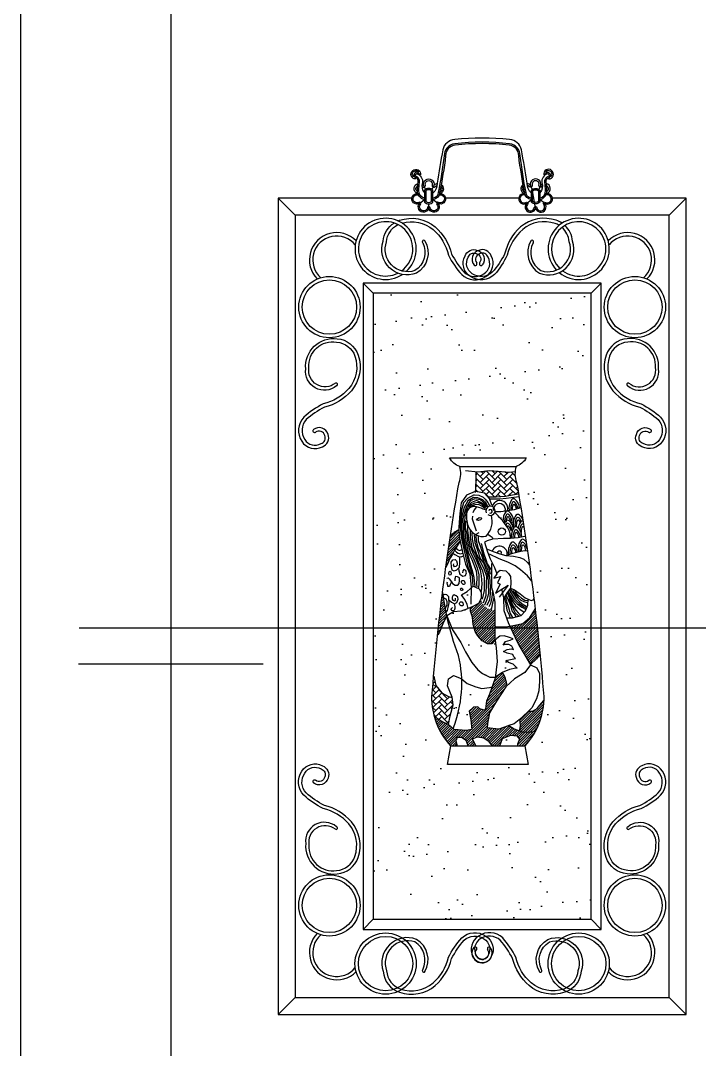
# Model space of a CAD drawing. Header units: inches. Extents: x 3 to 45, y 10.7 to 35.5.
# Drawn here: x 37.876 to 38.707, y 18.612 to 19.872 of the extents above; entities that cross this region are included whole.
import ezdxf

# ---------------------------------------------------------------- set-up
doc = ezdxf.new("R2010")
doc.units = ezdxf.units.IN
doc.header["$MEASUREMENT"] = 0
for name, color, linetype in [('02', 2, 'Continuous'), ('1', 1, 'Continuous'), ('4', 4, 'Continuous'), ('8', 8, 'Continuous')]:
    doc.layers.add(name, color=color, linetype=linetype)
pattern_1 = [(37.5, (3.74731, 18.64945), (-0.00200004, 0.061176655), [0, -0.04826, 0, -0.053975, 0, -0.05159375]), (7.5, (3.74731, 18.64945), (0.05619041, 0.08960314), [0, -0.026035, 0, -0.0434975, 0, -0.01666875]), (327.5, (3.70826, 18.64945), (0.09887405, 0.00017965), [0, -0.015875, 0, -0.05715, 0, -0.0746125]), (317.5, (3.70826, 18.64945), (0.09544456, 0.02786617), [0, -0.0079375, 0, -0.037465, 0, -0.0428625])]
pattern_2 = [(45, (36.8658773, 17.3183258), (-0.0015110841, 0.0015110841), [])]
pattern_3 = [(45, (32.142854, 17.369896), (6e-19, 0.007253204), [0.015386369, -0.00512879]), (135, (32.1464807, 17.3735224), (6e-19, 0.007253204), [0.015386369, -0.00512879])]

msp = doc.modelspace()

# ---------------------------------------------------------------- hatches: boundary and pattern name
at = {"layer": '8'}
h = msp.add_hatch(dxfattribs=at)
h.set_pattern_fill('AR-SAND', color=256, scale=0.00125, style=0)
h.set_pattern_definition(pattern_1)
h.paths.add_polyline_path([(38.5744, 19.5383), (38.3077, 19.5383), (38.3077, 18.8695), (38.5744, 18.8695)])
h.paths.add_polyline_path([(38.5164, 19.0444, -0.195415), (38.4934, 18.9842), (38.4975, 18.9613), (38.3985, 18.9613), (38.4026, 18.9842, -0.195415), (38.3796, 19.0444, -0.024122), (38.4128, 19.3067, 0.162657), (38.4136, 19.3261, -0.190022), (38.401, 19.3367), (38.4951, 19.3367, -0.190022), (38.4825, 19.3261, 0.162657), (38.4832, 19.3067, -0.024122)], flags=16)
h.paths.add_polyline_path([(38.4636, 19.2709, 0.00502), (38.4637, 19.2709), (38.4568, 19.2709, -0.060998), (38.4564, 19.2696, -0.030016), (38.4665, 19.259, -0.162249), (38.4696, 19.2699, -0.242869), (38.4717, 19.2714, 0.016953), (38.4719, 19.2721)], flags=0)
h.paths.add_polyline_path([(38.5002, 19.0832), (38.5001, 19.0834), (38.5, 19.0833)], flags=0)
h.paths.add_polyline_path([(38.4704, 19.2595, -0.000536), (38.4704, 19.2595, 0.001931), (38.4703, 19.2594, -0.010226)], flags=0)
h.paths.add_polyline_path([(38.4861, 19.2671, -0.011415), (38.4866, 19.2666, 0.06202)], flags=0)
h.paths.add_polyline_path([(38.4811, 19.2521, -0.003374), (38.481, 19.2524, 0.014704), (38.4804, 19.2516, -0.076229)], flags=0)
h.paths.add_polyline_path([(38.4851, 19.2387), (38.4861, 19.2389, 0.199798), (38.4839, 19.2448), (38.4839, 19.2448), (38.4839, 19.2448), (38.4839, 19.2448, -0.199797), (38.4861, 19.2389), (38.488, 19.2393, 0.184572), (38.4839, 19.2481, 0.529895), (38.4806, 19.2474, 0.100451), (38.4787, 19.2381)], flags=0)
h.paths.add_polyline_path([(38.4973, 19.1637), (38.4968, 19.1563), (38.4942, 19.1493), (38.4884, 19.1435), (38.4883, 19.1437), (38.4783, 19.1406), (38.4755, 19.1406), (38.4743, 19.1443), (38.4713, 19.1502), (38.4701, 19.1581), (38.4682, 19.1659), (38.4694, 19.168), (38.4694, 19.1679), (38.4717, 19.1717), (38.4717, 19.1717), (38.4759, 19.1771), (38.4805, 19.1752), (38.4874, 19.1701), (38.4938, 19.1653)], flags=0)
h.paths.add_polyline_path([(38.4921, 19.2366, -0.011415), (38.4926, 19.2362, 0.06202)], flags=0)
h.paths.add_polyline_path([(38.4898, 19.2289, 0.113169), (38.489, 19.2224), (38.4932, 19.2233), (38.4944, 19.2232, 0.210792), (38.4921, 19.2294, 0.555991)], flags=0)
h.paths.add_polyline_path([(38.4702, 19.2172), (38.4625, 19.2193), (38.4545, 19.222), (38.4532, 19.2225, -0.911807), (38.4716, 19.2171)], flags=0)
h.paths.add_polyline_path([(38.4888, 19.232), (38.4888, 19.232)], flags=0)
h.paths.add_polyline_path([(38.4801, 19.2332, -0.011415), (38.4807, 19.2327, 0.06202)], flags=0)
h.paths.add_polyline_path([(38.4591, 19.1154), (38.4627, 19.1185), (38.468, 19.1189), (38.4746, 19.1167), (38.479, 19.1149), (38.4755, 19.1136), (38.4697, 19.1118), (38.4667, 19.1074), (38.4689, 19.1083), (38.4737, 19.1079), (38.4773, 19.1061), (38.4795, 19.1021), (38.4764, 19.103), (38.4715, 19.1021), (38.4671, 19.0995), (38.4715, 19.0973), (38.4786, 19.096), (38.4799, 19.0929), (38.4817, 19.0911), (38.4759, 19.0898), (38.4702, 19.0884), (38.4733, 19.0862), (38.479, 19.084), (38.4821, 19.0809), (38.4839, 19.0792), (38.4817, 19.0796), (38.4751, 19.0778), (38.4658, 19.0743), (38.4572, 19.0686), (38.457, 19.0669), (38.4502, 19.0471), (38.4464, 19.0387), (38.4452, 19.0294), (38.4439, 19.0275), (38.4383, 19.0294), (38.4359, 19.0319), (38.4303, 19.0312), (38.4253, 19.0263), (38.4272, 19.0157), (38.4284, 19.004), (38.4216, 19.0027), (38.4067, 19.004), (38.3999, 19.0102), (38.4017, 19.0207), (38.4054, 19.0343), (38.4042, 19.0436), (38.3986, 19.0573), (38.3999, 19.066), (38.4061, 19.0703), (38.416, 19.0664, 0.047655), (38.4122, 19.0946, -0.045996), (38.3983, 19.1416), (38.3968, 19.1454), (38.3946, 19.1582), (38.3929, 19.169), (38.3967, 19.1701), (38.3997, 19.1669), (38.3999, 19.1635), (38.4033, 19.1601), (38.4072, 19.158), (38.4099, 19.1597), (38.4115, 19.1637), (38.4113, 19.166), (38.4094, 19.1679), (38.4069, 19.1689), (38.4052, 19.1677), (38.4045, 19.1662), (38.4045, 19.1628), (38.4053, 19.1625), (38.4045, 19.1638), (38.4045, 19.1673), (38.4069, 19.1689), (38.4094, 19.1679), (38.4113, 19.166), (38.4115, 19.1637), (38.4099, 19.1597), (38.4069, 19.1578), (38.4075, 19.1548), (38.4074, 19.1521), (38.4067, 19.1498), (38.4043, 19.1495), (38.4026, 19.1514), (38.4031, 19.1519), (38.4031, 19.1509), (38.4043, 19.1495), (38.4067, 19.1498), (38.4074, 19.1521), (38.4075, 19.1548), (38.4068, 19.1582), (38.4033, 19.1601), (38.3999, 19.1635), (38.3999, 19.1635), (38.4004, 19.1597), (38.3997, 19.1565), (38.3992, 19.1538), (38.3987, 19.1514), (38.3981, 19.1497), (38.3964, 19.1479), (38.3968, 19.1454), (38.3976, 19.1433), (38.406, 19.1483), (38.4154, 19.1491), (38.4232, 19.1517), (38.424, 19.1521), (38.4228, 19.157), (38.4199, 19.1632), (38.4175, 19.1665), (38.4158, 19.1689), (38.4228, 19.173), (38.4274, 19.1771), (38.4274, 19.1779), (38.4259, 19.1946), (38.4207, 19.2065), (38.4181, 19.2165), (38.4155, 19.2156), (38.4121, 19.216), (38.4075, 19.2182), (38.4052, 19.2201, -0.021421), (38.4141, 19.2346), (38.4128, 19.2403), (38.4125, 19.2519), (38.4136, 19.2686), (38.4155, 19.2816), (38.4218, 19.2909), (38.4326, 19.2954), (38.4326, 19.2954), (38.4445, 19.2935), (38.4501, 19.2867), (38.4501, 19.2867), (38.4501, 19.2868), (38.4445, 19.2935), (38.4326, 19.2954), (38.4218, 19.2909), (38.4155, 19.2816), (38.4136, 19.2686), (38.4125, 19.2519), (38.4128, 19.2403), (38.4169, 19.221), (38.4207, 19.2065), (38.4259, 19.1946), (38.4274, 19.1771), (38.4298, 19.1793), (38.4298, 19.1798), (38.4372, 19.1763), (38.4397, 19.1718), (38.4397, 19.1648), (38.4364, 19.1583), (38.4298, 19.1546), (38.4269, 19.1533), (38.4269, 19.1489), (38.4291, 19.1414), (38.43, 19.1326), (38.4326, 19.1242), (38.4357, 19.1189), (38.441, 19.1127), (38.4476, 19.1088), (38.4529, 19.1088), (38.4552, 19.1118)], flags=0)
h.paths.add_polyline_path([(38.4896, 19.2513, -0.555992), (38.492, 19.2518), (38.492, 19.2518, 0.55599), (38.4896, 19.2513)], flags=0)
h.paths.add_polyline_path([(38.4878, 19.2575, 0.089682), (38.4861, 19.2599), (38.4861, 19.2599), (38.4861, 19.2599), (38.4861, 19.2599), (38.4861, 19.2599, -0.089682), (38.4878, 19.2575, -0.00591), (38.488, 19.2578, -0.079281), (38.4885, 19.2585, 0.018119)], flags=0)
h.paths.add_polyline_path([(38.4607, 19.2464, -1), (38.4695, 19.2464, -1)], flags=0)
h.paths.add_polyline_path([(38.481, 19.2861, -0.011415), (38.4815, 19.2857, 0.06202)], flags=0)
h.paths.add_polyline_path([(38.481, 19.279), (38.481, 19.279, 0.000002)], flags=0)
edge = h.paths.add_edge_path(flags=0)
edge.add_ellipse((38.4179, 19.1841), major_axis=(-0.00145, 0.00223), ratio=0.729111, start_angle=0, end_angle=360)
edge = h.paths.add_edge_path(flags=0)
edge.add_ellipse((38.416, 19.1756), major_axis=(-0.00105, 0.00144), ratio=0.723923, start_angle=0, end_angle=360)
edge = h.paths.add_edge_path(flags=0)
edge.add_ellipse((38.4157, 19.1579), major_axis=(-0.00131, 0.00236), ratio=0.783089, start_angle=0, end_angle=360)
h.paths.add_polyline_path([(38.3994, 19.1792), (38.399, 19.1802), (38.399, 19.1792)], flags=0)
h.paths.add_polyline_path([(38.4406, 19.2626), (38.439, 19.2608), (38.4361, 19.26), (38.434, 19.2602), (38.4352, 19.2622), (38.4373, 19.2636), (38.4397, 19.2633)], flags=0)
edge = h.paths.add_edge_path(flags=0)
edge.add_ellipse((38.4016, 19.1953), major_axis=(-0.00013, 0.00249), ratio=0.599317, start_angle=0, end_angle=360)
h.paths.add_polyline_path([(38.4836, 18.9961), (38.4867, 18.9923), (38.4845, 18.9859), (38.4843, 18.9842), (38.4103, 18.9842), (38.4089, 18.9901), (38.4105, 18.9942), (38.4159, 18.9942), (38.4213, 18.9907), (38.424, 18.9842), (38.4332, 18.9842), (38.4292, 18.9926), (38.4353, 18.9951), (38.4432, 18.9939), (38.4483, 18.9901), (38.4512, 18.9866), (38.4552, 18.9842), (38.4625, 18.9842), (38.4658, 18.9929), (38.4763, 18.997)], flags=0)
h = msp.add_hatch(dxfattribs=at)
h.set_pattern_fill('AR-HBONE', color=256, scale=0.001282, style=0)
h.set_pattern_definition(pattern_3)
h.paths.add_polyline_path([(38.4504, 19.3214), (38.4358, 19.3195), (38.4332, 19.3198), (38.4332, 19.3103), (38.4329, 19.2998), (38.4326, 19.2954), (38.4445, 19.2935), (38.4483, 19.289), (38.4581, 19.289), (38.4695, 19.2896), (38.4781, 19.2915), (38.4857, 19.2925, 0.001314), (38.4832, 19.3067, -0.110574), (38.4813, 19.32), (38.4746, 19.3192)])
h = msp.add_hatch(dxfattribs=at)
h.set_pattern_fill('ANSI31', color=256, scale=0.017096, style=0)
h.set_pattern_definition(pattern_2)
h.paths.add_polyline_path([(38.3965, 19.2023, -0.046458), (38.4141, 19.2346), (38.4128, 19.2403), (38.4126, 19.2484, 0.150757), (38.402, 19.2405, 0.003515)])
h = msp.add_hatch(dxfattribs=at)
h.set_pattern_fill('ANSI31', color=256, scale=0.017096, style=0)
h.set_pattern_definition(pattern_2)
h.paths.add_polyline_path([(38.3866, 19.1199), (38.3887, 19.1233), (38.3936, 19.1356), (38.3977, 19.1433), (38.3968, 19.1454), (38.3946, 19.1582), (38.3925, 19.1716, 0.00474)])
h = msp.add_hatch(dxfattribs=at)
h.set_pattern_fill('ANSI31', color=256, scale=0.017096, style=0)
h.set_pattern_definition(pattern_2)
h.paths.add_polyline_path([(38.4564, 19.1426), (38.4564, 19.1502, -0.387669), (38.4397, 19.1648), (38.4364, 19.1583), (38.4298, 19.1546), (38.4269, 19.1533), (38.4269, 19.1489), (38.4291, 19.1414), (38.43, 19.1326), (38.4326, 19.1242), (38.4357, 19.1189), (38.441, 19.1127), (38.4476, 19.1088), (38.4529, 19.1088), (38.4552, 19.1118), (38.4568, 19.1133), (38.4564, 19.1159), (38.4564, 19.124)])
h = msp.add_hatch(dxfattribs=at)
h.set_pattern_fill('ANSI31', color=256, scale=0.017096, style=0)
h.set_pattern_definition(pattern_2)
h.paths.add_polyline_path([(38.5059, 19.152), (38.5046, 19.1493), (38.4994, 19.1412), (38.491, 19.1337), (38.4789, 19.1314), (38.4749, 19.1307), (38.4815, 19.1168), (38.486, 19.1074), (38.4934, 19.0949), (38.5001, 19.0834), (38.5075, 19.0907), (38.5119, 19.0967, 0.005076)])
h.paths.add_polyline_path([(38.5164, 19.0395), (38.5117, 19.0338), (38.5083, 19.0296), (38.5029, 19.0263), (38.4978, 19.0266), (38.4969, 19.0257), (38.4872, 19.0165, -0.119476), (38.4868, 19.0025), (38.4902, 19.0013), (38.4969, 19.0008), (38.5013, 19.0013), (38.5051, 19.0018), (38.5065, 19.0026, 0.112784)])
h = msp.add_hatch(dxfattribs=at)
h.set_pattern_fill('AR-HBONE', color=256, scale=0.001282, style=0)
h.set_pattern_definition(pattern_3)
h.paths.add_polyline_path([(38.4054, 19.0343), (38.4043, 19.0432), (38.3998, 19.0445), (38.3915, 19.0491), (38.3845, 19.058), (38.3817, 19.0692, 0.002267), (38.3796, 19.0444, 0.069609), (38.3824, 19.0208, 0.090056), (38.3999, 19.0102), (38.4017, 19.0207)])
h = msp.add_hatch(dxfattribs=at)
h.set_pattern_fill('ANSI31', color=256, scale=0.017096, style=0)
h.set_pattern_definition(pattern_2)
h.paths.add_polyline_path([(38.4701, 19.0563), (38.4718, 19.0579, 0.086911), (38.4659, 19.0743), (38.4658, 19.0743), (38.4572, 19.0686), (38.457, 19.0669), (38.4502, 19.0471), (38.4464, 19.0387), (38.4452, 19.0294), (38.4441, 19.0278), (38.4463, 19.022), (38.4491, 19.0192), (38.45, 19.0243), (38.4586, 19.0386)])
h = msp.add_hatch(dxfattribs=at)
h.set_pattern_fill('ANSI31', color=256, scale=0.017096, style=0)
h.set_pattern_definition(pattern_2)
h.paths.add_polyline_path([(38.4613, 19.0046), (38.4471, 19.0061), (38.4476, 19.0114), (38.4491, 19.0192), (38.4463, 19.022), (38.4441, 19.0278), (38.4439, 19.0275), (38.4383, 19.0294), (38.4359, 19.0319), (38.4303, 19.0312), (38.4253, 19.0263), (38.4272, 19.0157), (38.4284, 19.004), (38.4216, 19.0027), (38.4067, 19.004), (38.3999, 19.0102, -0.090056), (38.3824, 19.0208, 0.124118), (38.4026, 18.9842), (38.4103, 18.9842), (38.4089, 18.9901), (38.4105, 18.9942), (38.4159, 18.9942), (38.4213, 18.9907), (38.424, 18.9842), (38.4332, 18.9842), (38.4292, 18.9926), (38.4353, 18.9951), (38.4432, 18.9939), (38.4483, 18.9901), (38.4512, 18.9866), (38.4552, 18.9842), (38.4625, 18.9842), (38.4658, 18.9929), (38.4763, 18.997), (38.4836, 18.9961), (38.4867, 18.9923), (38.4845, 18.9859), (38.4843, 18.9842), (38.4934, 18.9842, 0.066304), (38.5065, 19.0026), (38.5051, 19.0018), (38.5013, 19.0013), (38.4969, 19.0008), (38.4902, 19.0013), (38.4802, 19.0047), (38.474, 19.009)])
h = msp.add_hatch(dxfattribs=at)
h.set_pattern_fill('AR-SAND', color=256, scale=0.00125, style=0)
h.set_pattern_definition(pattern_1)
h.paths.add_polyline_path([(38.3077, 18.8695), (38.3077, 18.7716), (38.5744, 18.7716), (38.5744, 18.8695)])

# ---------------------------------------------------------------- linework, layer by layer
at = {"layer": '02'}
for p, q in [((38.3693, 19.6702), (38.3716, 19.6655)), ((38.3819, 19.6702), (38.3796, 19.6655)), ((38.5002, 19.6702), (38.5025, 19.6655)), ((38.5128, 19.6702), (38.5105, 19.6655)), ((38.3615, 19.6604), (38.3623, 19.6602)), ((38.3897, 19.6604), (38.3888, 19.6602)), ((38.4924, 19.6604), (38.4933, 19.6602)), ((38.5065, 19.6427), (38.5029, 19.6638)), ((38.5206, 19.6604), (38.5198, 19.6602)), ((38.1911, 19.6549), (38.2119, 19.6341)), ((38.3643, 19.6482), (38.3704, 19.653)), ((38.3756, 19.6427), (38.3756, 19.6477)), ((38.3869, 19.6482), (38.3808, 19.653)), ((38.4952, 19.6482), (38.5013, 19.653)), ((38.5178, 19.6482), (38.5117, 19.653)), ((38.6911, 19.6549), (38.6702, 19.6341)), ((38.3077, 19.5383), (38.2952, 19.5508)), ((38.5744, 19.5383), (38.5869, 19.5508)), ((38.4136, 19.3261), (38.4825, 19.3261)), ((37.9473, 19.1284), (42.6996, 19.1284)), ((38.4026, 18.9842), (38.4934, 18.9842)), ((38.3077, 18.7716), (38.2952, 18.7591)), ((38.5744, 18.7716), (38.5869, 18.7591)), ((38.1911, 18.6549), (38.2119, 18.6758)), ((38.6911, 18.6549), (38.6702, 18.6758))]:
    msp.add_line(p, q, dxfattribs=at)
for points in [[(38.5013, 19.661, -0.233591), (38.4963, 19.6729, -0.001336), (38.4893, 19.714, 0.339583), (38.4747, 19.7264, 0.054643), (38.4074, 19.7264, 0.339583), (38.3928, 19.714, 0.000521), (38.3858, 19.6729, -0.233591), (38.3808, 19.661)], [(38.5013, 19.6547, -0.381028), (38.4948, 19.6616, -0.016815), (38.4875, 19.7067, 0.39491), (38.4745, 19.7212, 0.062406), (38.4076, 19.7212, 0.39491), (38.3946, 19.7067, -0.016824), (38.3873, 19.6616, -0.381028), (38.3808, 19.6547)], [(38.5012, 19.653, -0.37587), (38.4932, 19.6614, -0.016814), (38.4858, 19.7066, 0.39852), (38.4743, 19.7195, 0.062468), (38.4078, 19.7195, 0.39852), (38.3963, 19.7066, -0.016823), (38.389, 19.6614, -0.37587), (38.3809, 19.653)], [(38.3568, 19.681, -1.108116), (38.3633, 19.6865, 0.467537), (38.3568, 19.681, 0.467537)], [(38.3704, 19.6547, -0.34465), (38.3633, 19.6641, -0.02753), (38.3645, 19.6741, 0.399983), (38.3588, 19.682)], [(38.3603, 19.6844, -0.24417), (38.3664, 19.6804, -0.219832), (38.368, 19.6737, 0.281597), (38.3704, 19.6612)], [(38.5218, 19.6844, 0.24417), (38.5158, 19.6804, 0.219832), (38.5141, 19.6737, -0.281597), (38.5117, 19.6612)], [(38.5117, 19.6547, 0.34465), (38.5188, 19.6641, 0.02753), (38.5177, 19.6741, -0.399983), (38.5233, 19.682)], [(38.5253, 19.681, 1.108116), (38.5188, 19.6865, -0.467537), (38.5253, 19.681, -0.467537)], [(38.3909, 19.6716, -0.576205), (38.3897, 19.6604, -1.288737), (38.3869, 19.6482, -1.288737), (38.3756, 19.6427, -1.288737), (38.3643, 19.6482, -1.288737), (38.3615, 19.6604, -0.708386), (38.3625, 19.6726)], [(38.3704, 19.653, -0.3565), (38.3617, 19.6641, -0.027539), (38.3628, 19.6744, 0.39865), (38.3585, 19.6804, 0.397247)], [(38.3617, 19.6628, -0.565238), (38.3622, 19.6701)], [(38.3672, 19.6693, -0.030918), (38.3676, 19.6689, 0.819454), (38.3715, 19.6708, -1.288737), (38.3798, 19.6708, 0.819454), (38.3836, 19.6689, -0.154812), (38.3858, 19.6704, -0.089485)], [(38.3675, 19.6719, -0.096334), (38.3693, 19.6702, -1.288737), (38.3819, 19.6702, -0.174755), (38.3856, 19.6726, -0.174755)], [(38.3905, 19.6697, -0.519103), (38.3891, 19.6619)], [(38.4912, 19.6716, 0.576008), (38.4924, 19.6604, 1.288737), (38.4952, 19.6482, 1.288737), (38.5065, 19.6427, 1.288737), (38.5178, 19.6482, 1.288737), (38.5206, 19.6604, 0.708386), (38.5196, 19.6726)], [(38.4916, 19.6697, 0.518421), (38.4931, 19.6619, 0.518421)], [(38.5149, 19.6693, 0.030918), (38.5145, 19.6689, -0.819454), (38.5106, 19.6708, 1.288737), (38.5024, 19.6708, -0.819454), (38.4985, 19.6689, 0.15499), (38.4964, 19.6704, 0.089485)], [(38.5146, 19.6719, 0.096334), (38.5128, 19.6702, 1.288737), (38.5002, 19.6702, 0.174755), (38.4965, 19.6726, 0.174755)], [(38.5117, 19.653, 0.3565), (38.5204, 19.6641, 0.027539), (38.5193, 19.6744, -0.39865), (38.5236, 19.6804, -0.397247)], [(38.5204, 19.6628, 0.565238), (38.5199, 19.6701)], [(38.3886, 19.6592, 0.200299), (38.3898, 19.6588, -1.288737), (38.3877, 19.6496, 0.819454), (38.3857, 19.6471, -1.288737), (38.3772, 19.6431, 0.819454), (38.374, 19.6431, -1.288737), (38.3656, 19.6471, 0.819454), (38.3636, 19.6496, -1.288737), (38.3615, 19.6588, 0.185035), (38.3626, 19.6592)], [(38.4935, 19.6592, -0.199006), (38.4924, 19.6588, 1.288737), (38.4944, 19.6496, -0.819454), (38.4965, 19.6471, 1.288737), (38.5049, 19.6431, -0.819454), (38.5081, 19.6431, 1.288737), (38.5165, 19.6471, -0.819454), (38.5186, 19.6496, 1.288737), (38.5206, 19.6588, -0.185035), (38.5195, 19.6592)], [(38.371, 19.6023, -0.412174), (38.3605, 19.5629, -0.639695), (38.3198, 19.602, -0.230084), (38.3331, 19.6243)], [(38.3682, 19.6001, -0.399917), (38.3585, 19.5661, -0.630507), (38.324, 19.6014, -0.264041), (38.3379, 19.6223)], [(38.3379, 19.6269, -0.017877), (38.3399, 19.6276, -0.264932), (38.3836, 19.6195, -0.152943), (38.4037, 19.5863, 0.061764), (38.4189, 19.564, 0.345466), (38.4433, 19.5622, 0.407368), (38.4483, 19.5823, 0.452963), (38.4385, 19.5869, 0.537949), (38.4344, 19.5754)], [(38.3429, 19.6242, -0.253357), (38.3809, 19.6163, -0.15478), (38.3998, 19.5849, 0.063355), (38.416, 19.5611, 0.347258), (38.4455, 19.5587, 0.398728), (38.4522, 19.584, 0.429658), (38.4371, 19.5908, 0.527683), (38.4311, 19.5729)], [(38.5353, 19.6214, 0.053859), (38.5303, 19.6237, 0.264784), (38.4907, 19.6163, 0.15478), (38.4718, 19.5849, -0.064222), (38.4563, 19.5611, -0.347258), (38.4268, 19.5587, -0.398728), (38.4201, 19.584, -0.429658), (38.4352, 19.5908, -0.527683), (38.4412, 19.5729)], [(38.5389, 19.6241, 0.068327), (38.5317, 19.6276, 0.264932), (38.488, 19.6195, 0.154375), (38.4686, 19.5863, -0.061764), (38.4534, 19.564, -0.345466), (38.429, 19.5622, -0.407368), (38.424, 19.5823, -0.452963), (38.4338, 19.5869, -0.537949), (38.4379, 19.5754)], [(38.5006, 19.6023, 0.412174), (38.5111, 19.5629, 0.639695), (38.5518, 19.602, 0.187242), (38.5424, 19.6213)], [(38.5034, 19.6001, 0.399917), (38.5131, 19.5661, 0.630507), (38.5476, 19.6014, 0.200183), (38.5388, 19.6189)], [(38.2627, 19.4249, -0.686321), (38.225, 19.4457, -0.477377), (38.2635, 19.4826, -0.299143), (38.2891, 19.4626, -0.264932), (38.2809, 19.4188, -0.152943), (38.2478, 19.3987, 0.061764), (38.2255, 19.3835, 0.345466), (38.2237, 19.3592, 0.407368), (38.2437, 19.3541, 0.452963), (38.2483, 19.364, 0.537949), (38.2369, 19.3681)], [(38.6194, 19.4249, 0.686321), (38.6571, 19.4457, 0.477377), (38.6187, 19.4826, 0.299143), (38.593, 19.4626, 0.264932), (38.6012, 19.4188, 0.152943), (38.6343, 19.3987, -0.061764), (38.6566, 19.3835, -0.345466), (38.6584, 19.3592, -0.407368), (38.6384, 19.3541, -0.452963), (38.6338, 19.364, -0.537949), (38.6452, 19.3681)], [(38.2613, 19.4281, -0.693059), (38.2289, 19.4474, -0.486216), (38.2628, 19.4785, -0.302574), (38.2852, 19.4612, -0.264784), (38.2778, 19.4216, -0.15478), (38.2463, 19.4027, 0.063355), (38.2226, 19.3865, 0.347258), (38.2202, 19.357, 0.398728), (38.2454, 19.3503, 0.429658), (38.2523, 19.3654, 0.527683), (38.2344, 19.3714)], [(38.6208, 19.4281, 0.693059), (38.6533, 19.4474, 0.486216), (38.6193, 19.4785, 0.302574), (38.597, 19.4612, 0.264784), (38.6044, 19.4216, 0.15478), (38.6358, 19.4027, -0.063355), (38.6596, 19.3865, -0.347258), (38.6619, 19.357, -0.398728), (38.6367, 19.3503, -0.429658), (38.6299, 19.3654, -0.527683), (38.6477, 19.3714)], [(38.4868, 19.2754, 0.199825), (38.4815, 19.2857, 0.419986), (38.4775, 19.2857, 0.19974), (38.474, 19.2724, 0.19974)], [(38.485, 19.2748, 0.160048), (38.481, 19.2823, 0.529895), (38.4777, 19.2816, 0.100658), (38.4759, 19.2722)], [(38.4832, 19.2742, 0.165663), (38.481, 19.279, 0.555991), (38.4786, 19.2785, 0.09749), (38.4778, 19.2729)], [(38.4451, 19.2729, 0.035399), (38.4341, 19.2768, 0.469919), (38.4218, 19.2681, 0.130738), (38.4248, 19.2512, 0.344858), (38.4459, 19.2407, 0.266302), (38.4523, 19.2664, 0.266302)], [(38.4794, 19.2603, 0.199825), (38.4741, 19.2706, 0.419986), (38.4701, 19.2707, 0.174803), (38.4665, 19.259, 0.174803)], [(38.4776, 19.2554, 0.2409), (38.4736, 19.2672, 0.529895), (38.4703, 19.2665, 0.100658), (38.4685, 19.2572)], [(38.4909, 19.2607, 0.122107), (38.4866, 19.2666, 0.419986), (38.4827, 19.2667, 0.238832), (38.4797, 19.2507)], [(38.4794, 19.2502, 0.179867), (38.4743, 19.2594, 0.419986), (38.4703, 19.2594, 0.047945), (38.4685, 19.2565)], [(38.4779, 19.2471, 0.185419), (38.4738, 19.256, 0.529895), (38.4705, 19.2553, 0.010078), (38.4701, 19.2544, 0.010078)], [(38.4759, 19.2578, 0.204574), (38.4736, 19.2639, 0.555991), (38.4712, 19.2634, 0.09749), (38.4704, 19.2578)], [(38.476, 19.2478, 0.165663), (38.4738, 19.2527, 0.484317), (38.4716, 19.2524, 0.484317)], [(38.4891, 19.259, 0.095552), (38.4861, 19.2632, 0.529895), (38.4828, 19.2625, 0.112193), (38.4811, 19.2521)], [(38.4878, 19.2575, 0.089682), (38.4861, 19.2599, 0.555991), (38.4838, 19.2594, 0.123639), (38.483, 19.2523)], [(38.4911, 19.2593, 0.260793), (38.4885, 19.2585, 0.118134), (38.4851, 19.2508, 0.118134)], [(38.4918, 19.2553, 0.483364), (38.4887, 19.2544, 0.063906), (38.4871, 19.2485, 0.063906)], [(38.4897, 19.2397, 0.226752), (38.4844, 19.2515, 0.419986), (38.4804, 19.2516, 0.19974), (38.4769, 19.2382, 0.19974)], [(38.488, 19.2393, 0.184572), (38.4839, 19.2481, 0.529895), (38.4806, 19.2474, 0.100658), (38.4787, 19.2381)], [(38.4861, 19.2389, 0.199798), (38.4839, 19.2448, 0.555991), (38.4815, 19.2443, 0.105229), (38.4806, 19.2383)], [(38.4924, 19.2513, 0.017322), (38.492, 19.2518, 0.555991), (38.4896, 19.2513, 0.10506), (38.4888, 19.2452, 0.10506)], [(38.486, 19.2217, 0.211841), (38.4807, 19.2327, 0.419986), (38.4767, 19.2328, 0.216843), (38.4734, 19.2182, 0.19974)], [(38.4842, 19.2213, 0.169871), (38.4802, 19.2293, 0.529895), (38.4768, 19.2286, 0.106159), (38.475, 19.2188)], [(38.4951, 19.2335, 0.059445), (38.4926, 19.2362, 0.419986), (38.4887, 19.2362, 0.145974), (38.485, 19.2266)], [(38.4961, 19.2252, 0.160048), (38.4921, 19.2327, 0.529895), (38.4888, 19.232, 0.108164), (38.487, 19.222)], [(38.4944, 19.2232, 0.210792), (38.4921, 19.2294, 0.555991), (38.4898, 19.2289, 0.113169), (38.489, 19.2224)], [(38.4824, 19.2208, 0.177222), (38.4802, 19.226, 0.555991), (38.4778, 19.2255, 0.107402), (38.4769, 19.2193)], [(38.4054, 19.0051, 0.153089), (38.4122, 19.0946, -0.045996), (38.3983, 19.1416)], [(38.2613, 18.8818, 0.693059), (38.2289, 18.8624, 0.486216), (38.2628, 18.8314, 0.302574), (38.2852, 18.8486, 0.264784), (38.2778, 18.8883, 0.15478), (38.2463, 18.9072, -0.063355), (38.2226, 18.9234, -0.347258), (38.2202, 18.9529, -0.398728), (38.2454, 18.9596, -0.429658), (38.2523, 18.9445, -0.527683), (38.2344, 18.9385)], [(38.2627, 18.885, 0.686321), (38.225, 18.8642, 0.477377), (38.2635, 18.8272, 0.299143), (38.2891, 18.8473, 0.264932), (38.2809, 18.891, 0.152943), (38.2478, 18.9111, -0.061764), (38.2255, 18.9263, -0.345466), (38.2237, 18.9507, -0.407368), (38.2437, 18.9557, -0.452963), (38.2483, 18.9459, -0.537949), (38.2369, 18.9418)], [(38.6194, 18.885, -0.686321), (38.6571, 18.8642, -0.477377), (38.6187, 18.8272, -0.299143), (38.593, 18.8473, -0.264932), (38.6012, 18.891, -0.152943), (38.6343, 18.9111, 0.061764), (38.6566, 18.9263, 0.345466), (38.6584, 18.9507, 0.407368), (38.6384, 18.9557, 0.452963), (38.6338, 18.9459, 0.537949), (38.6452, 18.9418)], [(38.6208, 18.8818, -0.693059), (38.6533, 18.8624, -0.486216), (38.6193, 18.8314, -0.302574), (38.597, 18.8486, -0.264784), (38.6044, 18.8883, -0.15478), (38.6358, 18.9072, 0.063355), (38.6596, 18.9234, 0.347258), (38.6619, 18.9529, 0.398728), (38.6367, 18.9596, 0.429658), (38.6299, 18.9445, 0.527683), (38.6477, 18.9385)], [(38.371, 18.7076, 0.412174), (38.3605, 18.747, 0.639695), (38.3198, 18.7079, 0.299143), (38.3399, 18.6822, 0.264932), (38.3836, 18.6904, 0.152943), (38.4037, 18.7235, -0.061764), (38.4189, 18.7459, -0.345466), (38.4433, 18.7476, -0.407368), (38.4483, 18.7276, -0.452963), (38.4385, 18.723, -0.537949), (38.4344, 18.7344)], [(38.3682, 18.7098, 0.399917), (38.3585, 18.7438, 0.630507), (38.324, 18.7085, 0.302574), (38.3413, 18.6862, 0.264784), (38.3809, 18.6936, 0.15478), (38.3998, 18.725, -0.063355), (38.416, 18.7488, -0.347258), (38.4455, 18.7511, -0.398728), (38.4522, 18.7259, -0.429658), (38.4371, 18.7191, -0.527683), (38.4311, 18.7369, -0.527683)], [(38.5139, 18.7098, -0.399917), (38.5236, 18.7438, -0.630507), (38.5582, 18.7085, -0.302574), (38.5409, 18.6862, -0.264784), (38.5012, 18.6936, -0.15478), (38.4823, 18.725, 0.063355), (38.4662, 18.7488, 0.347258), (38.4366, 18.7511, 0.398728), (38.4299, 18.7259, 0.429658), (38.445, 18.7191, 0.527683), (38.451, 18.7369)], [(38.5111, 18.7076, -0.412174), (38.5216, 18.747, -0.639695), (38.5623, 18.7079, -0.299143), (38.5422, 18.6822, -0.264932), (38.4985, 18.6904, -0.152943), (38.4784, 18.7235, 0.061764), (38.4632, 18.7459, 0.345466), (38.4388, 18.7476, 0.407368), (38.4338, 18.7276, 0.452963), (38.4437, 18.723, 0.537949), (38.4477, 18.7344)]]:
    msp.add_lwpolyline(points, format="xyb", dxfattribs=at)
for points in [[(38.3597, 19.6782, -2.709011), (38.3656, 19.6831, 1.142987)], [(38.5225, 19.6782, 2.709011), (38.5165, 19.6831, -1.142987)], [(38.3808, 19.6499), (38.3808, 19.6645, 0.415303), (38.3704, 19.6645), (38.3704, 19.6499, 0.415303)], [(38.3792, 19.6506), (38.3792, 19.6638, 0.350667), (38.372, 19.6638), (38.372, 19.6506, 0.350667)], [(38.5013, 19.6499), (38.5013, 19.6645, -0.415303), (38.5117, 19.6645), (38.5117, 19.6499, -0.415303)], [(38.5029, 19.6506), (38.5029, 19.6638, -0.350667), (38.5101, 19.6638), (38.5101, 19.6506, -0.350667)], [(38.4951, 19.3367, -0.190022), (38.4825, 19.3261, 0.162657), (38.4832, 19.3067, -0.024122), (38.5164, 19.0444, -0.195415), (38.4934, 18.9842), (38.4975, 18.9613), (38.3985, 18.9613), (38.4026, 18.9842, -0.195415), (38.3796, 19.0444, -0.024122), (38.4128, 19.3067, 0.162657), (38.4136, 19.3261, -0.190022), (38.401, 19.3367)]]:
    msp.add_lwpolyline(points, format="xyb", close=True, dxfattribs=at)
for points in [[(38.2119, 18.6758), (38.6702, 18.6758), (38.6702, 19.6341), (38.2119, 19.6341)], [(38.2952, 18.7591), (38.5869, 18.7591), (38.5869, 19.5508), (38.2952, 19.5508)], [(38.3077, 18.7716), (38.5744, 18.7716), (38.5744, 19.5383), (38.3077, 19.5383)]]:
    msp.add_lwpolyline(points, close=True, dxfattribs=at)
for points in [[(38.4205, 19.3214), (38.4358, 19.3195), (38.4504, 19.3214), (38.4746, 19.3192), (38.4813, 19.32)], [(38.4332, 19.3198), (38.4332, 19.3103), (38.4329, 19.2998), (38.4326, 19.2944)], [(38.4531, 19.2786), (38.4501, 19.2868), (38.4445, 19.2935), (38.4326, 19.2954), (38.4218, 19.2909), (38.4155, 19.2816), (38.4136, 19.2686), (38.4125, 19.2519), (38.4128, 19.2403), (38.4169, 19.221), (38.4207, 19.2065), (38.4259, 19.1946), (38.4274, 19.1779), (38.427, 19.1574)], [(38.4314, 19.2916), (38.4232, 19.2871), (38.4183, 19.2814), (38.4158, 19.2728), (38.4146, 19.2633), (38.4142, 19.2526), (38.4154, 19.2395), (38.4183, 19.2268), (38.4212, 19.2141), (38.4236, 19.2034), (38.429, 19.1919), (38.4298, 19.1796)], [(38.4314, 19.2916), (38.437, 19.2909), (38.4424, 19.2885), (38.4447, 19.2859), (38.4482, 19.2822), (38.4504, 19.2774)], [(38.4483, 19.289), (38.4581, 19.289), (38.4695, 19.2896), (38.4781, 19.2915), (38.4857, 19.2925)], [(38.4482, 19.2771), (38.4455, 19.282), (38.4417, 19.2851), (38.4359, 19.2876), (38.4303, 19.2882), (38.4236, 19.284), (38.419, 19.2759), (38.4159, 19.2638), (38.4157, 19.2572), (38.4157, 19.2496), (38.4169, 19.2397), (38.4186, 19.2309), (38.421, 19.223), (38.423, 19.214), (38.4256, 19.2035), (38.4274, 19.1988), (38.4286, 19.1947)], [(38.4469, 19.2763), (38.4447, 19.2802), (38.4391, 19.2851), (38.4319, 19.2866), (38.4264, 19.2842), (38.4218, 19.2773), (38.4195, 19.2698), (38.4175, 19.2619), (38.4176, 19.2517), (38.4179, 19.2451), (38.4189, 19.2367), (38.4208, 19.2273), (38.4237, 19.2179), (38.4259, 19.208), (38.4285, 19.2001), (38.4307, 19.1907), (38.4312, 19.1856), (38.4319, 19.1791)], [(38.4458, 19.2761), (38.4432, 19.28), (38.4387, 19.2826), (38.4342, 19.2845), (38.4281, 19.2822), (38.4248, 19.2784), (38.4219, 19.2726), (38.4197, 19.2645), (38.419, 19.2532), (38.4203, 19.2423), (38.421, 19.2349), (38.4239, 19.221), (38.4284, 19.212), (38.4339, 19.1982), (38.4345, 19.1901), (38.4342, 19.1814), (38.4345, 19.1789)], [(38.4454, 19.2746), (38.442, 19.279), (38.4362, 19.2819), (38.4316, 19.281), (38.4272, 19.2793), (38.4246, 19.2764)], [(38.4442, 19.2745), (38.4408, 19.2775), (38.4366, 19.2794), (38.432, 19.2792), (38.4295, 19.2783), (38.4259, 19.2763), (38.4247, 19.2748)], [(38.4501, 19.2867), (38.4625, 19.2867), (38.4705, 19.2874), (38.4765, 19.2883), (38.4862, 19.2895)], [(38.4341, 19.2768), (38.4314, 19.2729), (38.4295, 19.2695)], [(38.4567, 19.2709), (38.464, 19.2709), (38.4807, 19.2733), (38.4884, 19.2759)], [(38.4209, 19.2597), (38.4202, 19.2513), (38.4222, 19.2428), (38.4235, 19.2318), (38.4264, 19.2215), (38.4312, 19.2115), (38.4348, 19.2021), (38.4368, 19.1933), (38.4368, 19.183), (38.4364, 19.1775)], [(38.423, 19.2555), (38.423, 19.2478), (38.4244, 19.2384), (38.4258, 19.2294), (38.4293, 19.221), (38.4339, 19.2119), (38.4388, 19.1997), (38.4398, 19.1924), (38.4405, 19.1823), (38.4398, 19.1732)], [(38.4291, 19.2652), (38.4289, 19.2621), (38.4339, 19.2473)], [(38.434, 19.2602), (38.4352, 19.2622), (38.4373, 19.2636), (38.4397, 19.2633), (38.4406, 19.2626)], [(38.4406, 19.2626), (38.439, 19.2608), (38.4361, 19.26), (38.434, 19.2602)], [(38.4262, 19.2482), (38.4262, 19.2391), (38.4283, 19.2262), (38.4328, 19.2185), (38.4367, 19.2091), (38.4416, 19.1983), (38.4436, 19.1896), (38.4436, 19.1742), (38.4409, 19.1638)], [(38.4426, 19.1592), (38.4458, 19.1686), (38.4465, 19.1829), (38.4468, 19.1913), (38.444, 19.1996), (38.4391, 19.2098), (38.4346, 19.2185), (38.4307, 19.2289), (38.4294, 19.237), (38.429, 19.2446)], [(38.4311, 19.2426), (38.4321, 19.2331), (38.4353, 19.2237), (38.4388, 19.2136), (38.4426, 19.2077), (38.4454, 19.2003), (38.4482, 19.1927), (38.4486, 19.1836), (38.4489, 19.17), (38.4465, 19.162), (38.444, 19.1564)], [(38.4332, 19.2415), (38.4339, 19.2349), (38.436, 19.2258), (38.4398, 19.2188), (38.4426, 19.2101), (38.4475, 19.2003), (38.45, 19.1909), (38.451, 19.1787), (38.451, 19.1703), (38.45, 19.1627), (38.4468, 19.156)], [(38.4339, 19.2432), (38.4372, 19.2454)], [(38.436, 19.2408), (38.436, 19.2356), (38.4391, 19.2279), (38.4412, 19.2206), (38.4433, 19.2136), (38.4458, 19.208), (38.4496, 19.2003), (38.451, 19.1941)], [(38.4935, 19.2405), (38.4851, 19.2387), (38.4759, 19.2378), (38.4671, 19.2378), (38.4539, 19.2369), (38.4473, 19.2352), (38.4438, 19.2334)], [(38.4482, 19.2432), (38.4508, 19.241), (38.4532, 19.2395), (38.4543, 19.237)], [(38.4398, 19.2319), (38.4433, 19.2193), (38.4455, 19.2121), (38.4473, 19.2067), (38.4518, 19.2)], [(38.4438, 19.2334), (38.4477, 19.2215), (38.451, 19.2132), (38.4561, 19.2024), (38.4589, 19.1945), (38.4552, 19.1894), (38.4636, 19.1913), (38.4599, 19.1838), (38.4631, 19.1819), (38.4575, 19.1708), (38.4729, 19.1806), (38.4617, 19.1661)], [(38.4133, 19.215), (38.4133, 19.2087), (38.4127, 19.2025), (38.4098, 19.1993), (38.4067, 19.1979), (38.4044, 19.1991), (38.4033, 19.2033), (38.403, 19.209), (38.4053, 19.2116), (38.4078, 19.2122), (38.4095, 19.2107), (38.4104, 19.2076), (38.4104, 19.2053), (38.409, 19.2036), (38.4073, 19.2033), (38.4058, 19.2053), (38.4064, 19.2068)], [(38.4053, 19.22), (38.4075, 19.2182), (38.4121, 19.216), (38.4155, 19.2156), (38.4181, 19.2165)], [(38.4075, 19.2234), (38.4095, 19.2211), (38.4118, 19.2199), (38.4143, 19.219), (38.4173, 19.22)], [(38.4089, 19.2266), (38.4103, 19.2246), (38.4116, 19.2241), (38.4133, 19.2233), (38.4147, 19.2236), (38.4162, 19.2243)], [(38.4476, 19.2249), (38.4545, 19.222), (38.4625, 19.2193), (38.4702, 19.2172), (38.4795, 19.2162), (38.4872, 19.2146), (38.4922, 19.2127), (38.4965, 19.2087), (38.4991, 19.2052)], [(38.5017, 19.1856), (38.4965, 19.1923), (38.4882, 19.1995), (38.4813, 19.2045), (38.4726, 19.209), (38.4619, 19.2132), (38.45, 19.2186)], [(38.4702, 19.2172), (38.4788, 19.2199), (38.4884, 19.2223), (38.4932, 19.2233), (38.4966, 19.223)], [(38.4526, 19.2071), (38.4526, 19.1779), (38.4545, 19.1711), (38.4564, 19.1599), (38.4564, 19.1159), (38.4582, 19.1041), (38.4595, 19.0874), (38.457, 19.0669), (38.4502, 19.0471), (38.4464, 19.0387), (38.4452, 19.0294), (38.4439, 19.0275), (38.4383, 19.0294), (38.4359, 19.0319), (38.4303, 19.0312), (38.4253, 19.0263), (38.4272, 19.0157), (38.4284, 19.004), (38.4216, 19.0027), (38.4067, 19.004), (38.3999, 19.0102), (38.4017, 19.0207), (38.4054, 19.0343), (38.4042, 19.0436), (38.3986, 19.0573), (38.3999, 19.066), (38.4061, 19.0703), (38.4154, 19.0666), (38.4228, 19.0604), (38.4334, 19.0561), (38.4408, 19.0542), (38.4501, 19.0554), (38.4533, 19.0563)], [(38.3978, 19.1894), (38.3995, 19.1899), (38.4007, 19.1887), (38.4033, 19.185), (38.4048, 19.1828), (38.4081, 19.1807), (38.4113, 19.1809), (38.4128, 19.1829), (38.4134, 19.1865), (38.4132, 19.1896), (38.411, 19.1911), (38.4086, 19.1915), (38.4075, 19.1887), (38.4075, 19.186)], [(38.412, 19.2017), (38.4124, 19.1984), (38.4138, 19.1944), (38.4175, 19.1916), (38.4206, 19.1925), (38.4218, 19.1958), (38.4212, 19.1988), (38.4187, 19.1999), (38.4173, 19.1984), (38.4169, 19.1958)], [(38.4593, 19.1962), (38.4633, 19.1992), (38.4658, 19.1986), (38.4701, 19.1983), (38.4732, 19.1952), (38.4756, 19.1912), (38.4762, 19.1839), (38.4759, 19.1771), (38.4716, 19.1716), (38.4692, 19.1676), (38.4676, 19.1648)], [(38.4033, 19.185), (38.4019, 19.1817), (38.4011, 19.1792), (38.399, 19.1792), (38.399, 19.1802), (38.3985, 19.1816), (38.3981, 19.1836), (38.3988, 19.185)], [(38.4158, 19.1689), (38.4228, 19.173), (38.4302, 19.1796), (38.4372, 19.1763), (38.4397, 19.1718), (38.4397, 19.1648), (38.4364, 19.1583), (38.4298, 19.1546), (38.424, 19.1521), (38.4228, 19.157), (38.4199, 19.1632), (38.4175, 19.1665), (38.4158, 19.1689)], [(38.3925, 19.1716), (38.3946, 19.1582), (38.3968, 19.1454), (38.4048, 19.126), (38.4149, 19.1105), (38.4207, 19.099), (38.4286, 19.0862), (38.4357, 19.077), (38.4415, 19.0725), (38.4503, 19.0681), (38.4565, 19.0681), (38.4658, 19.0743), (38.4751, 19.0778), (38.4817, 19.0796), (38.4839, 19.0792), (38.4821, 19.0809), (38.479, 19.084), (38.4733, 19.0862), (38.4702, 19.0884), (38.4759, 19.0898), (38.4817, 19.0911), (38.4799, 19.0929), (38.4786, 19.096), (38.4715, 19.0973), (38.4671, 19.0995), (38.4715, 19.1021), (38.4764, 19.103), (38.4795, 19.1021), (38.4773, 19.1061), (38.4737, 19.1079), (38.4689, 19.1083), (38.4667, 19.1074), (38.4697, 19.1118), (38.4755, 19.1136), (38.479, 19.1149), (38.4746, 19.1167), (38.468, 19.1189), (38.4627, 19.1185), (38.4591, 19.1154), (38.4552, 19.1118), (38.4529, 19.1088), (38.4476, 19.1088), (38.441, 19.1127), (38.4357, 19.1189), (38.4326, 19.1242), (38.43, 19.1326), (38.4291, 19.1414), (38.4269, 19.1489), (38.4269, 19.1533)], [(38.3932, 19.1691), (38.3958, 19.1698), (38.3975, 19.1693), (38.3997, 19.1669), (38.3999, 19.1635), (38.4004, 19.1597), (38.3997, 19.1565), (38.3992, 19.1538), (38.3987, 19.1514), (38.3981, 19.1497), (38.3968, 19.1483)], [(38.3934, 19.1657), (38.3966, 19.1642), (38.3976, 19.1609), (38.3976, 19.1567), (38.3964, 19.1539), (38.3958, 19.1526)], [(38.4004, 19.163), (38.4033, 19.1601), (38.4072, 19.158), (38.4099, 19.1597), (38.4115, 19.1637), (38.4113, 19.166), (38.4094, 19.1679), (38.4069, 19.1689), (38.4052, 19.1677), (38.4045, 19.1662), (38.4045, 19.1638), (38.4053, 19.1625), (38.4077, 19.1614), (38.4086, 19.1625), (38.4082, 19.165)], [(38.4536, 19.1745), (38.4528, 19.1656), (38.4511, 19.1585), (38.4492, 19.1542)], [(38.4554, 19.1655), (38.4539, 19.1589), (38.4525, 19.1525), (38.4511, 19.1508)], [(38.4649, 19.1761), (38.4673, 19.1654), (38.4678, 19.1496), (38.4729, 19.1349), (38.4815, 19.1168), (38.486, 19.1074), (38.4934, 19.0949), (38.5002, 19.0832), (38.4933, 19.0737), (38.4807, 19.066), (38.4701, 19.0563)], [(38.4682, 19.1659), (38.4701, 19.1581), (38.4713, 19.1502), (38.4743, 19.1443), (38.4755, 19.1405)], [(38.4694, 19.1679), (38.4713, 19.1595), (38.4732, 19.1533), (38.4753, 19.1462), (38.4781, 19.1412)], [(38.4702, 19.1693), (38.4741, 19.16), (38.4758, 19.1557), (38.4774, 19.1495), (38.4812, 19.1445), (38.4824, 19.1424)], [(38.4717, 19.1717), (38.4762, 19.1607), (38.4793, 19.1547), (38.4822, 19.1502), (38.4853, 19.1467), (38.4883, 19.1437)], [(38.4727, 19.1729), (38.4789, 19.163), (38.4841, 19.1578), (38.4895, 19.154), (38.4948, 19.151)], [(38.4729, 19.1704), (38.4774, 19.1619), (38.4819, 19.1559), (38.4872, 19.1514), (38.4926, 19.1477)], [(38.474, 19.1746), (38.481, 19.1635), (38.4862, 19.1583), (38.4917, 19.1545), (38.4954, 19.1524)], [(38.4753, 19.1763), (38.4798, 19.1699), (38.4831, 19.1647), (38.4867, 19.1607), (38.49, 19.1581), (38.495, 19.1552), (38.496, 19.1545)], [(38.4759, 19.1771), (38.4805, 19.1752), (38.4874, 19.1701), (38.4938, 19.1653), (38.5011, 19.1619), (38.5037, 19.1628), (38.5044, 19.1644)], [(38.4781, 19.1742), (38.485, 19.1657), (38.4884, 19.1626), (38.4919, 19.1607), (38.496, 19.1597)], [(38.4812, 19.1732), (38.4857, 19.168), (38.4893, 19.1649), (38.4933, 19.1626), (38.4964, 19.1619)], [(38.4069, 19.158), (38.4075, 19.1548), (38.4074, 19.1521), (38.4067, 19.1498), (38.4043, 19.1495), (38.4031, 19.1509), (38.4031, 19.1519), (38.4046, 19.1534)], [(38.458, 19.1302), (38.4702, 19.1299), (38.4789, 19.1314), (38.491, 19.1337), (38.4994, 19.1412), (38.5046, 19.1493), (38.5059, 19.152)], [(38.471, 19.1406), (38.4783, 19.1406), (38.4887, 19.1438), (38.4942, 19.1493), (38.4968, 19.1563), (38.4973, 19.1637)], [(38.4739, 19.1645), (38.4791, 19.1517), (38.4815, 19.1469), (38.4855, 19.1434)], [(38.4232, 19.1517), (38.4154, 19.1491), (38.406, 19.1483), (38.3977, 19.1434), (38.3936, 19.1356), (38.3887, 19.1233), (38.3866, 19.1199)], [(38.5119, 19.0967), (38.5075, 19.0907), (38.4998, 19.0831)], [(38.5002, 19.0832), (38.508, 19.0797), (38.5113, 19.0726), (38.5113, 19.063), (38.5104, 19.0515), (38.5075, 19.0415), (38.5017, 19.0305), (38.4969, 19.0257), (38.4864, 19.0157), (38.4802, 19.0109), (38.4739, 19.0091), (38.4802, 19.0047), (38.4902, 19.0013), (38.4969, 19.0008), (38.5013, 19.0013), (38.5051, 19.0018), (38.5065, 19.0026)], [(38.3817, 19.0692), (38.3845, 19.058), (38.3915, 19.0491), (38.3998, 19.0445), (38.4043, 19.0432)], [(38.4701, 19.0563), (38.4586, 19.0386), (38.45, 19.0243), (38.4476, 19.0114), (38.4471, 19.0061)], [(38.4978, 19.0266), (38.5029, 19.0263), (38.5083, 19.0296), (38.5117, 19.0338), (38.5164, 19.0395)], [(38.474, 19.009), (38.4613, 19.0046), (38.4471, 19.0061)], [(38.424, 18.9842), (38.4213, 18.9907), (38.4159, 18.9942), (38.4105, 18.9942), (38.4089, 18.9901), (38.4103, 18.9842)], [(38.4332, 18.9842), (38.4292, 18.9926), (38.4353, 18.9951), (38.4432, 18.9939), (38.4483, 18.9901), (38.4512, 18.9866), (38.4552, 18.9842)], [(38.4625, 18.9842), (38.4658, 18.9929), (38.4763, 18.997), (38.4836, 18.9961), (38.4867, 18.9923), (38.4845, 18.9859), (38.4843, 18.9842)]]:
    msp.add_lwpolyline(points, dxfattribs=at)
for centre, radius in [((38.254, 19.5213), 0.0375), ((38.6281, 19.5213), 0.0375), ((38.254, 19.5213), 0.0333), ((38.6281, 19.5213), 0.0333), ((38.4651, 19.2464), 0.0044), ((38.254, 18.7886), 0.0375), ((38.6281, 18.7886), 0.0375), ((38.254, 18.7886), 0.0333), ((38.6281, 18.7886), 0.0333), ((38.3228, 18.7173), 0.0375), ((38.3228, 18.7173), 0.0333), ((38.5593, 18.7173), 0.0375), ((38.5593, 18.7173), 0.0333)]:
    msp.add_circle(centre, radius, dxfattribs=at)
for centre, radius, start, end in [((38.3228, 19.5926), 0.0375, 311.9969, 303.4442), ((38.3228, 19.5926), 0.0333, 306.0285, 296.9663), ((38.5593, 19.5926), 0.0375, 230.5239, 223.7516), ((38.5593, 19.5926), 0.0333, 233.3779, 225.9756), ((38.2628, 19.5792), 0.0333, 44.3016, 224.7789), ((38.2628, 19.5792), 0.0292, 38.5005, 228.6619), ((38.6193, 19.5792), 0.0333, 315.2211, 135.6984), ((38.6193, 19.5792), 0.0292, 311.3381, 141.4995), ((38.3695, 19.6014), 0.00179, 29.5528, 225.8342), ((38.5021, 19.6014), 0.00179, 314.1658, 150.4472), ((38.4326, 19.5743), 0.00209, 222.4809, 40.0323), ((38.4397, 19.5743), 0.00209, 139.9677, 317.5191), ((38.2622, 19.4266), 0.00175, 286.0025, 121.9746), ((38.6199, 19.4266), 0.00175, 58.0254, 253.9975), ((38.2358, 19.3699), 0.00209, 132.4809, 310.0323), ((38.6463, 19.3699), 0.00209, 229.9677, 47.5191), ((38.4627, 19.2748), 0.00962, 343.2017, 167.5808), ((38.4621, 19.2732), 0.00745, 348.3887, 188.8936), ((38.4512, 19.2718), 0.00565, 234.5335, 204.9704), ((38.4512, 19.2712), 0.00218, 234.5726, 167.6577), ((38.3731, 19.181), 0.1217, 36.1103, 46.753), ((38.4201, 19.2273), 0.0224, 109.7222, 144.0149), ((38.4537, 19.2398), 0.0219, 354.8908, 36.1103), ((38.5786, 19.1244), 0.198, 146.1705, 156.8101), ((38.4622, 19.2189), 0.00962, 348.6967, 158.1318), ((38.4622, 19.2201), 0.0026, 329.1795, 176.4151), ((38.4218, 19.0491), 0.0507, 9.9284, 29.7969), ((38.4206, 19.0635), 0.0572, 228.2069, 248.7906), ((38.4582, 19.0103), 0.0297, 344.6736, 11.9262), ((38.2358, 18.94), 0.00209, 49.9677, 227.5191), ((38.6463, 18.94), 0.00209, 312.4809, 130.0323), ((38.2622, 18.8833), 0.00175, 238.0254, 73.9975), ((38.6199, 18.8833), 0.00175, 106.0025, 301.9746), ((38.2628, 18.7307), 0.0333, 135.2211, 315.6984), ((38.2628, 18.7307), 0.0292, 131.3381, 321.4995), ((38.6193, 18.7307), 0.0333, 224.3016, 44.7789), ((38.6193, 18.7307), 0.0292, 218.5005, 48.6619), ((38.4326, 18.7355), 0.00209, 319.9677, 137.5191), ((38.4495, 18.7355), 0.00209, 42.4809, 220.0323), ((38.3695, 18.7085), 0.00179, 134.1658, 330.4472), ((38.5126, 18.7085), 0.00179, 209.5528, 45.8342)]:
    msp.add_arc(centre, radius, start, end, dxfattribs=at)
for centre, major_axis, ratio in [((38.4016, 19.1953), (-0.00013, 0.00249), 0.599317), ((38.416, 19.1756), (-0.00105, 0.00144), 0.723923), ((38.4179, 19.1841), (-0.00145, 0.00223), 0.729111), ((38.4157, 19.1579), (-0.00131, 0.00236), 0.783089)]:
    msp.add_ellipse(centre, major_axis=major_axis, ratio=ratio, dxfattribs=at)
at = {"layer": '1'}
msp.add_lwpolyline([(37.9466, 19.0844), (38.173, 19.0844)], dxfattribs=at)
at = {"layer": '4'}
for p, q in [((37.8757, 33.8727), (37.8757, 11.0605)), ((38.0598, 20.3572), (38.0598, 17.5572))]:
    msp.add_line(p, q, dxfattribs=at)
for points in [[(38.3549, 19.6549), (38.1911, 19.6549), (38.1911, 18.6549), (38.6911, 18.6549), (38.6911, 19.6549), (38.5272, 19.6549)], [(38.4858, 19.6549), (38.3963, 19.6549)]]:
    msp.add_lwpolyline(points, dxfattribs=at)

doc.saveas('drawing.dxf')
